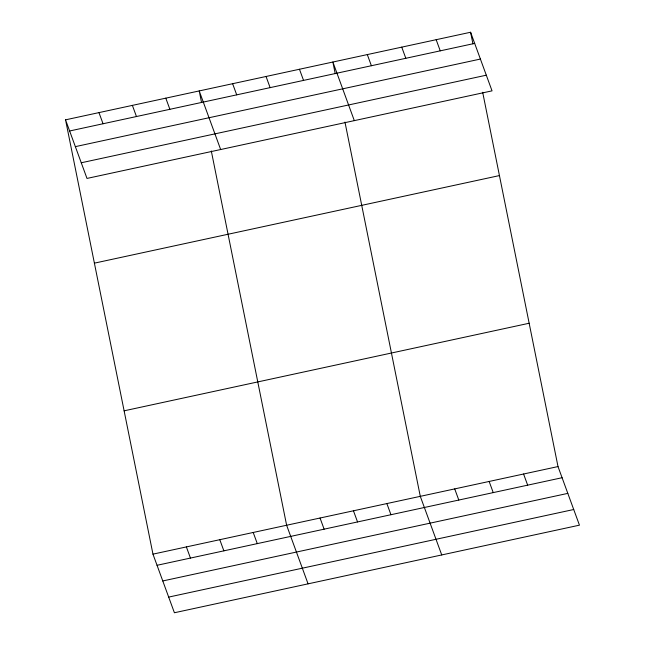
<?xml version="1.0" encoding="UTF-8"?>
<svg xmlns="http://www.w3.org/2000/svg" width="645" height="645" viewBox="0 0 645 645"><rect width="100%" height="100%" fill="white"/><g stroke="black" fill="none" stroke-linecap="round" stroke-linejoin="round"><path stroke-width="0.97" d="M65.548 119.833L470.592 32.25L492.038 90.856L86.994 178.431L65.548 119.833L152.962 554.144L174.408 612.75L579.452 525.167L558.006 466.569L482.678 92.291M69.628 130.983L474.68 43.4M75.36 146.641L480.404 59.058M81.262 162.774L486.314 75.191M94.396 263.152L499.44 175.577M124.114 410.825L529.158 323.242M152.962 554.144L558.006 466.569M157.041 565.294L562.085 477.719M162.766 580.96L567.818 493.377M168.676 597.093L573.719 509.51M436.165 39.692L440.245 50.842M401.738 47.141L405.818 58.292M523.579 474.01L527.658 485.161M367.311 54.583L371.391 65.734M489.144 481.452L493.231 492.603M354.323 120.631L332.876 62.025L335.215 73.651M454.717 488.902L458.797 500.052M299.465 69.257L303.545 80.399M441.736 554.95L420.29 496.344L344.962 122.066M266.046 76.481L270.126 87.631M386.871 503.568L390.951 514.718M232.627 83.705L236.707 94.855M353.46 510.792L357.54 521.942M220.663 149.535L199.216 90.929L201.554 102.547M320.041 518.024L324.121 529.166M165.797 98.153L169.877 109.303M308.068 583.846L286.622 525.248L211.302 150.97M132.378 105.377L136.458 116.527M253.211 532.472L257.291 543.622M98.967 112.609L103.047 123.759M219.792 539.696L223.871 550.846M186.373 546.92L190.452 558.07M470.592 32.25L472.938 43.868"/></g></svg>
